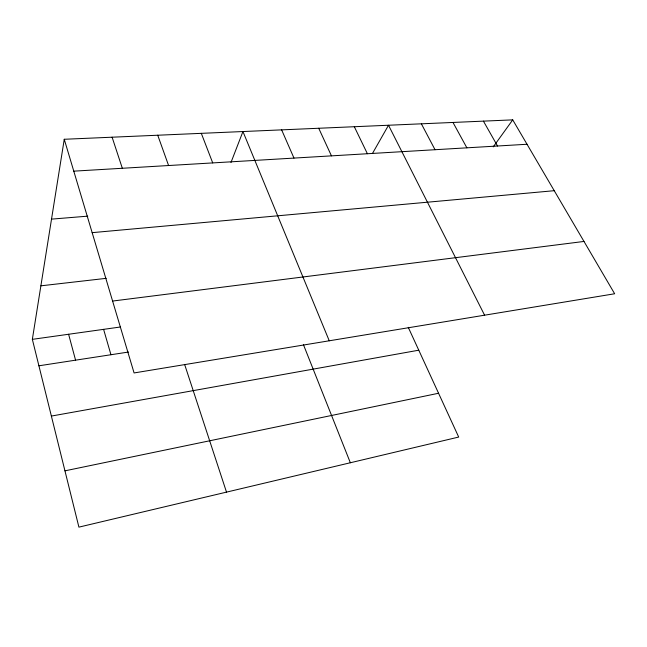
<?xml version="1.0" encoding="UTF-8"?>
<svg xmlns="http://www.w3.org/2000/svg" width="647" height="647" viewBox="0 0 647 647"><rect width="100%" height="100%" fill="white"/><g stroke="black" fill="none" stroke-linecap="round" stroke-linejoin="round"><path stroke-width="0.97" d="M408.257 327.325L458.699 437.057L78.91 527.135L32.35 339.343L64.255 139.275L512.731 119.865L614.65 293.762L134.083 372.947L64.255 139.275M230.971 162.51L242.948 131.535L329.25 340.791M372.599 153.234L388.515 125.243L484.595 315.194M493.265 146.861L512.731 119.865M64.951 470.838L438.561 393.255M51.372 416.07L418.771 350.197M38.909 365.798L128.502 352.041M32.35 339.343L120.504 326.986M112.602 301.057L583.982 241.444M40.882 285.828L106.237 278.339M92.157 232.653L554.244 190.695M51.517 219.131L87.757 216.155M73.782 171.156L527.03 144.257M483.422 121.135L497.527 146.004M452.989 122.453L466.875 147.823M421.375 123.82L435.027 149.716M354.321 126.715L367.391 153.727M318.728 128.26L331.45 155.862M281.631 129.861L293.973 158.086M303.451 344.697L350.35 462.759M201.306 133.339L212.717 162.907M157.739 135.223L168.592 165.527M112.101 137.196L122.332 168.277M184.613 364.39L226.507 492.132M103.601 329.355L110.944 354.734M68.606 334.256L75.57 360.169"/></g></svg>
